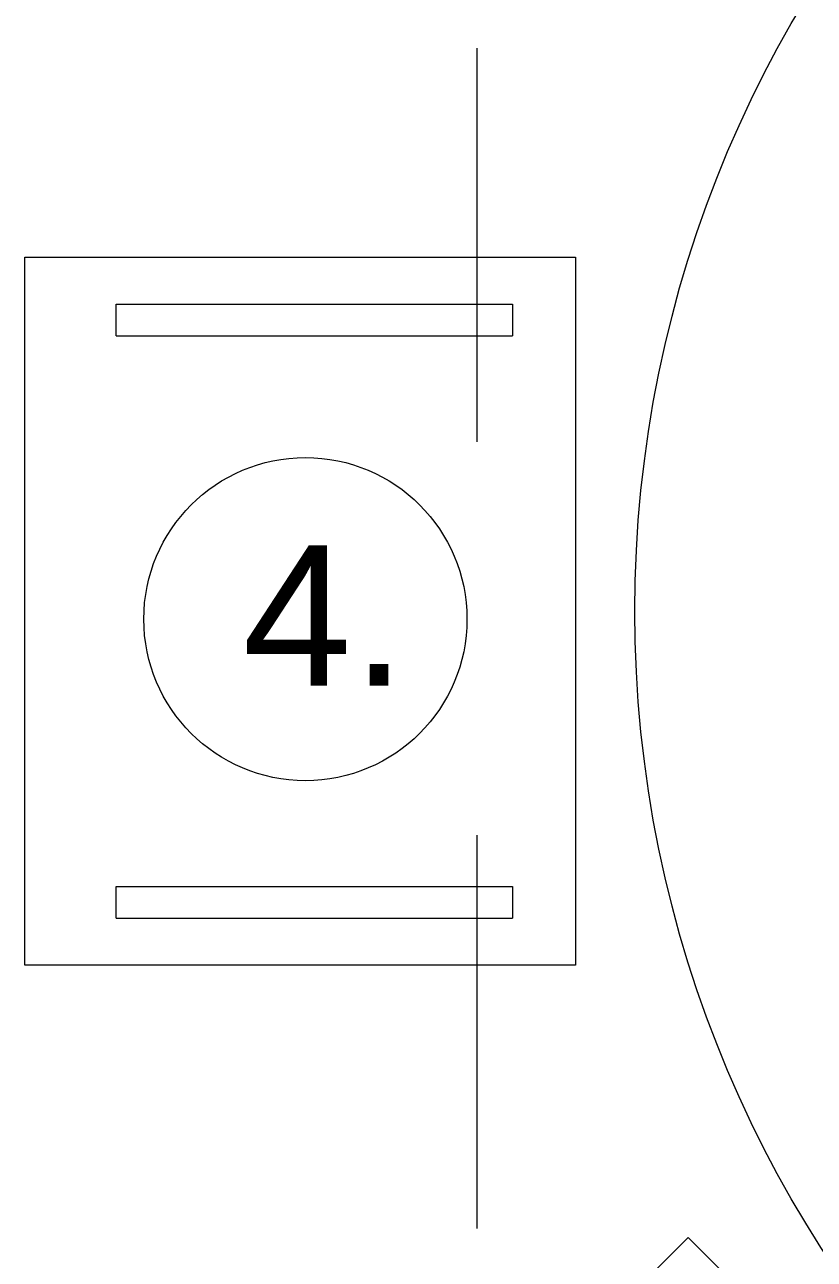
# Model space of a CAD drawing. Header units: centimetres. Extents: x -26724 to 60145, y -23645 to 6771.
# Drawn here: x -19338.8 to -19288.7, y -1585.2 to -1506.8 of the extents above; entities that cross this region are included whole.
import ezdxf

# ---------------------------------------------------------------- set-up
doc = ezdxf.new("R2010")
doc.units = ezdxf.units.CM
doc.linetypes.add('DALEKOVOD_VN', pattern=[5, 2.5, -2.5])
doc.layers.add('3.IZGLED 2', color=7, linetype='Continuous', lineweight=9, true_color=0x4a4a4a)
for name, color, linetype, lineweight in [('4.KOTE', 88, 'Continuous', 15), ('namestaj', 8, 'Continuous', 9), ('namjestaj', 150, 'Continuous', 5)]:
    doc.layers.add(name, color=color, linetype=linetype, lineweight=lineweight)
doc.layers.add('pozicije', color=7, linetype='Continuous')
doc.styles.add('0.15', font='arial.ttf', dxfattribs={"height": 0.15})
doc.styles.get("Standard").update_dxf_attribs({"font": 'calibri.ttf'})
doc.dimstyles.new('ja 1 50', dxfattribs={"dimtxt": 10, "dimasz": 5, "dimexe": 5, "dimexo": 5, "dimgap": 1, "dimtad": 1, "dimdec": 0, "dimtxsty": 'Standard', "dimblk": 'ARCHTICK', "dimcen": 2.5, "dimclrd": 256, "dimclrt": 7, "dimadec": 0, "dimazin": 0, "dimtfac": 1, "dimtdec": 0, "dimtix": 1, "dimtmove": 1, "dimatfit": 3, "dimldrblk": 'ARCHTICK', "dimfxl": 10, "dimfxlon": 1, "dimlwd": 0, "dimlwe": 9, "dimarcsym": 0})

# ---------------------------------------------------------------- blocks, each defined once
blk = doc.blocks.new('_ArchTick')
at = {"color": 0, "linetype": 'ByBlock', "const_width": 0.15}
blk.add_lwpolyline([(-0.5, -0.5), (0.5, 0.5)], dxfattribs=at)
blk = doc.blocks.new('*D2627')
at = {"layer": '4.KOTE', "color": 0, "lineweight": 9, "transparency": 16777216}
for p, q in [((-19300.063, -1416.455), (-19300.063, -1401.522)), ((-19150.064, -1416.455), (-19150.064, -1401.522))]:
    blk.add_line(p, q, dxfattribs=at)
at = {"layer": '4.KOTE', "lineweight": 0, "transparency": 16777216}
blk.add_line((-19300.063, -1406.522), (-19150.064, -1406.522), dxfattribs=at)
at = {"layer": 'Defpoints', "color": 0, "transparency": 16777216}
for p in [(-19150.064, -1406.522), (-19150.064, -1543.722, 13.5), (-19300.063, -1544.329, 13.5)]:
    blk.add_point(p, dxfattribs=at)
at = {"layer": '4.KOTE', "lineweight": 0, "transparency": 16777216, "xscale": 5, "yscale": 5, "zscale": 5, "rotation": 180}
blk.add_blockref('_ArchTick', (-19300.063, -1406.522), dxfattribs=at)
at = {"layer": '4.KOTE', "lineweight": 0, "transparency": 16777216, "xscale": 5, "yscale": 5, "zscale": 5}
blk.add_blockref('_ArchTick', (-19150.064, -1406.522), dxfattribs=at)
at = {"layer": '4.KOTE', "color": 7, "transparency": 16777216, "insert": (-19225.064, -1400.399), "char_height": 10, "attachment_point": 5}
blk.add_mtext('150', dxfattribs=at)

msp = doc.modelspace()

# ---------------------------------------------------------------- linework, layer by layer
at = {"layer": '3.IZGLED 2', "color": 32, "linetype": 'DALEKOVOD_VN', "ltscale": 10, "true_color": 0xcd6928}
msp.add_line((-19310.073, -2533.259, 13.5), (-19310.073, -1320.259, 13.5), dxfattribs=at)
at = {"layer": 'namestaj'}
msp.add_circle((-19320.996, -1544.532, -40.5), 10.265, dxfattribs=at)
at = {"layer": 'namjestaj', "transparency": 33554687}
for p, q in [((-19338.83, -1521.525, 13.5), (-19303.83, -1521.525, 13.5)), ((-19338.83, -1566.525, 13.5), (-19338.83, -1521.525, 13.5)), ((-19303.83, -1521.525, 13.5), (-19303.83, -1566.525, 13.5)), ((-19333.019, -1526.525, 13.5), (-19333.019, -1524.525, 13.5)), ((-19333.019, -1524.525, 13.5), (-19307.83, -1524.525, 13.5)), ((-19307.83, -1524.525, 13.5), (-19307.83, -1526.525, 13.5)), ((-19333.019, -1526.525, 13.5), (-19307.83, -1526.525, 13.5)), ((-19333.019, -1563.525, 13.5), (-19333.019, -1561.525, 13.5)), ((-19333.019, -1561.525, 13.5), (-19307.83, -1561.525, 13.5)), ((-19307.83, -1561.525, 13.5), (-19307.83, -1563.525, 13.5)), ((-19333.019, -1563.525, 13.5), (-19307.83, -1563.525, 13.5)), ((-19303.83, -1566.525, 13.5), (-19338.83, -1566.525, 13.5)), ((-19321.419, -1608.561, 13.5), (-19296.67, -1583.812, 13.5)), ((-19296.67, -1583.812, 13.5), (-19264.85, -1615.632, 13.5))]:
    msp.add_line(p, q, dxfattribs=at)
msp.add_circle((-19225.064, -1544.025, 13.5), 75, dxfattribs=at)

# ---------------------------------------------------------------- texts
at = {"layer": 'pozicije', "style": '0.15'}
msp.add_text('4.', height=8.9302, dxfattribs=at).set_placement((-19324.99, -1548.768, -40.5))

# ---------------------------------------------------------------- dimensions: what is measured, and where the dimension line sits
at = {"layer": '4.KOTE'}
dim = msp.add_linear_dim(base=(-19150.064, -1406.522), p1=(-19300.063, -1544.329, 13.5), p2=(-19150.064, -1543.722, 13.5), dimstyle='ja 1 50', dxfattribs=at)
dim.commit()
dim.dimension.update_dxf_attribs({"geometry": '*D2627', "text_midpoint": (-19225.064, -1400.399)})

doc.saveas('drawing.dxf')
